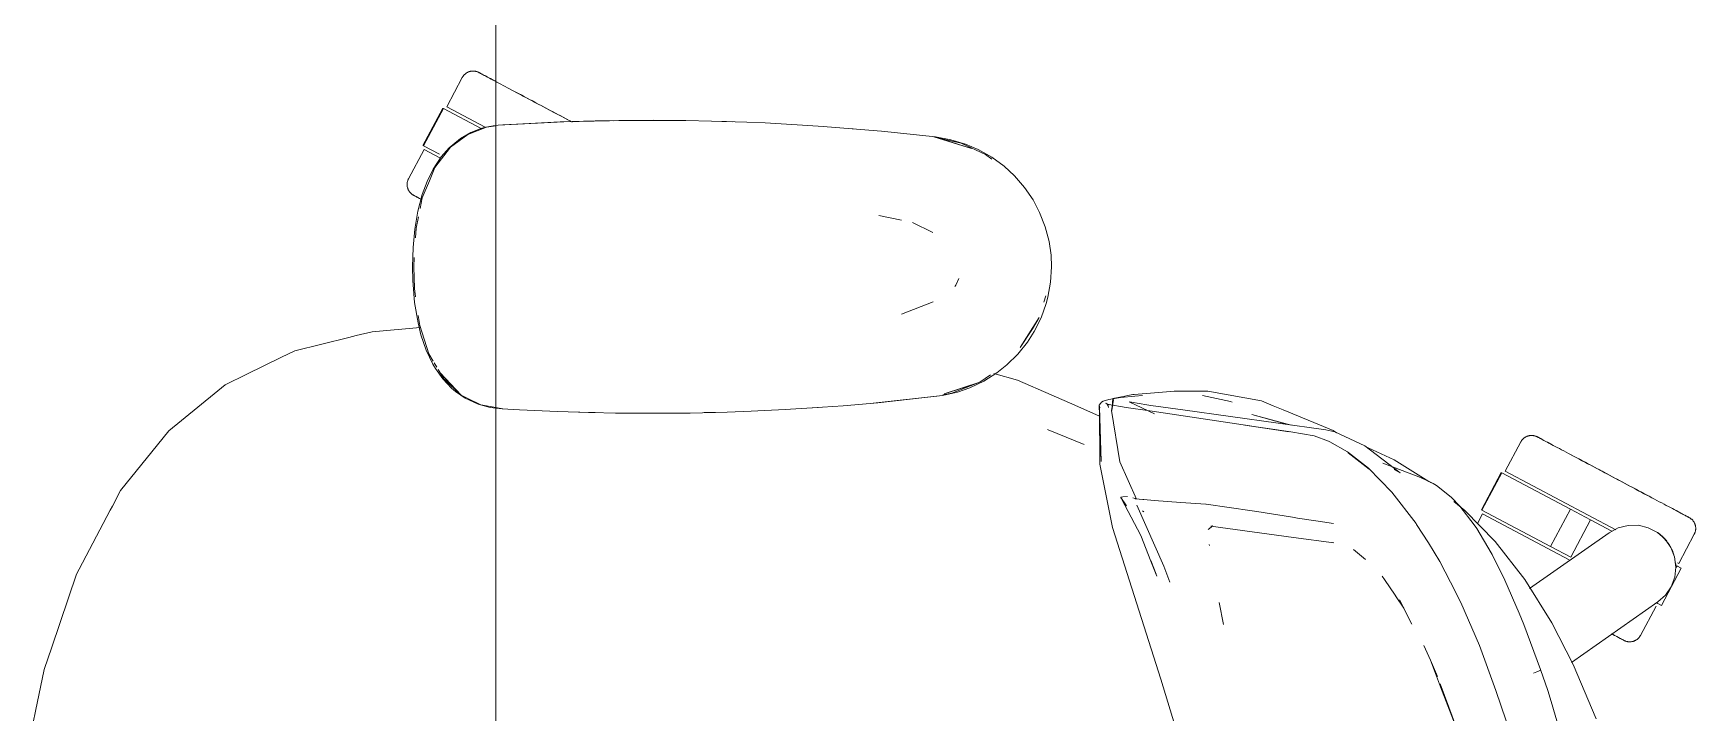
# Model space of a CAD drawing. Header units: millimetres. Extents: x 155927 to 326028, y -36033 to 97293.
# Drawn here: x 198672 to 199222, y 32285 to 32509 of the extents above; entities that cross this region are included whole.
import ezdxf

# ---------------------------------------------------------------- set-up
doc = ezdxf.new("R2010")
doc.units = ezdxf.units.MM
doc.header["$MEASUREMENT"] = 0
doc.layers.add('G-IMPT', color=8, linetype='CONTINUOUS', lineweight=9)
doc.layers.add('I-FURN', color=8, linetype='CONTINUOUS', lineweight=9)

msp = doc.modelspace()

# ---------------------------------------------------------------- linework, layer by layer
at = {"layer": 'G-IMPT'}
for p, q in [((198822.09, 32478.26), (198824.48, 32478.71)), ((198822.26, 32478.25), (198825.43, 32478.73)), ((198826.13, 32478.96), (198824.48, 32478.71)), ((198847.91, 32480.05), (198826.13, 32478.96)), ((198846.7, 32480.01), (198826.13, 32478.96)), ((198826.13, 32478.96), (198827.73, 32479.07)), ((198847.91, 32480.05), (198827.73, 32479.07)), ((198868.1, 32480.51), (198846.7, 32480.01)), ((198858.26, 32480.35), (198846.7, 32480.01)), ((198846.7, 32480.01), (198847.91, 32480.05)), ((198868.1, 32480.51), (198847.91, 32480.05)), ((198858.26, 32480.35), (198877.49, 32480.56)), ((198868.1, 32480.51), (198858.26, 32480.35)), ((198888.28, 32480.47), (198858.26, 32480.35)), ((198866.06, 32480.49), (198864.15, 32480.42)), ((198868.21, 32480.47), (198866.06, 32480.49)), ((198888.28, 32480.47), (198868.1, 32480.51)), ((198888.28, 32480.47), (198877.49, 32480.56)), ((198888.28, 32480.47), (198896.7, 32480.3)), ((198908.46, 32479.91), (198896.7, 32480.3)), ((198901.64, 32480.16), (198900.14, 32480.18)), ((198903.57, 32480.05), (198901.64, 32480.16)), ((198908.46, 32479.91), (198914.48, 32479.66)), ((198928.62, 32478.85), (198914.48, 32479.66)), ((198933.71, 32478.52), (198928.62, 32478.85)), ((198933.71, 32478.52), (198948.77, 32477.28)), ((198813.66, 32474.55), (198809.92, 32471.47)), ((198816.07, 32475.83), (198810.44, 32471.67)), ((198817.1, 32476.5), (198813.66, 32474.55)), ((198822.26, 32478.25), (198816.07, 32475.83)), ((198817.1, 32476.5), (198820.74, 32477.9)), ((198822.09, 32478.26), (198820.74, 32477.9)), ((198941.89, 32477.87), (198943.57, 32477.71)), ((198948.77, 32477.28), (198952.9, 32476.93)), ((198952.9, 32476.93), (198970.82, 32475.02)), ((198970.31, 32475.02), (198982.77, 32471.19)), ((198970.31, 32475.02), (198973.63, 32474.11)), ((198970.82, 32475.02), (198975.87, 32474.13)), ((198979.28, 32472.98), (198970.88, 32474.9)), ((198982.77, 32471.19), (198973.63, 32474.11)), ((198980.73, 32472.66), (198975.87, 32474.13)), ((198979.28, 32472.98), (198987.34, 32469.24)), ((198804.6, 32464.38), (198807.26, 32468.43)), ((198810.44, 32471.67), (198805.23, 32464.88)), ((198807.26, 32468.43), (198809.92, 32471.47)), ((198984.97, 32470.85), (198980.73, 32472.66)), ((198984.97, 32470.85), (198989.41, 32468.34)), ((198989.45, 32467.65), (198987.34, 32469.24)), ((198993.49, 32465.35), (198989.41, 32468.34)), ((198804.6, 32464.38), (198802.62, 32460.31)), ((198805.23, 32464.88), (198803.39, 32460.48)), ((198993.49, 32465.35), (198996.93, 32462.18)), ((199000.25, 32458.34), (198996.93, 32462.18)), ((198801.03, 32455.97), (198802.62, 32460.31)), ((198801.06, 32454.86), (198803.39, 32460.48)), ((199003.08, 32454.18), (199000.25, 32458.34)), ((198801.03, 32455.97), (198799.6, 32450.49)), ((198801.06, 32454.86), (198800.35, 32451.4)), ((199003.08, 32454.18), (199005.27, 32450.01)), ((198798.6, 32444.56), (198799.6, 32450.49)), ((198799.79, 32448.65), (198799.02, 32444.9)), ((198952.11, 32449.06), (198959.54, 32447.48)), ((198969.94, 32443.45), (198963.16, 32446.72)), ((199005.27, 32450.01), (199007.11, 32445.3)), ((198798.6, 32444.56), (198798.04, 32438.41)), ((198799.02, 32444.9), (198798.82, 32441.7)), ((199008.37, 32440.43), (199007.11, 32445.3)), ((199008.37, 32440.43), (199009.02, 32435.92)), ((198797.86, 32432.07), (198798.04, 32438.41)), ((198798.42, 32435.18), (198798.23, 32432.07)), ((199009.19, 32432.07), (199009.02, 32435.92)), ((198797.95, 32427.57), (198797.86, 32432.07)), ((198798.46, 32424.91), (198798.23, 32432.07)), ((199009.19, 32432.07), (199008.89, 32427.03)), ((198797.95, 32427.57), (198798.52, 32420.25)), ((198798.46, 32424.91), (198798.86, 32422.13)), ((198977.56, 32426.02), (198977.26, 32425.57)), ((198978.57, 32428.25), (198977.56, 32426.02)), ((199008.89, 32427.03), (199008.01, 32422.08)), ((198799.64, 32413.49), (198798.52, 32420.25)), ((198959.61, 32416.35), (198970.03, 32420.5)), ((199005.74, 32415.18), (199007.45, 32419.96)), ((199006.65, 32420.39), (199007.27, 32422.42)), ((199008.01, 32422.08), (199007.45, 32419.96)), ((198800.62, 32409.56), (198799.64, 32413.49)), ((198799.73, 32415.94), (198800.19, 32412.65)), ((198800.19, 32412.65), (198803.22, 32403.26)), ((199005.09, 32415.28), (198998.77, 32405.33)), ((199005.09, 32415.28), (199002.93, 32411.6)), ((199005.74, 32415.18), (199003.5, 32410.67)), ((198758.84, 32404.3), (198776.78, 32408.7)), ((198776.78, 32408.7), (198779.15, 32409.29)), ((198784.44, 32410.59), (198779.15, 32409.29)), ((198800.32, 32412.03), (198784.44, 32410.59)), ((198800.62, 32409.56), (198802.36, 32404.48)), ((198998.04, 32403.15), (199001.23, 32407.13)), ((199002.93, 32411.6), (198998.77, 32405.33)), ((199003.5, 32410.67), (199001.23, 32407.13)), ((198754.48, 32402.15), (198743.01, 32396.51)), ((198754.48, 32402.15), (198758.84, 32404.3)), ((198802.36, 32404.48), (198804.56, 32399.84)), ((198803.22, 32403.26), (198804.69, 32400.8)), ((198998.04, 32403.15), (198994.44, 32399.6)), ((198735.84, 32392.98), (198743.01, 32396.51)), ((198804.56, 32399.84), (198805.37, 32398.47)), ((198804.97, 32400.34), (198805.83, 32398.9)), ((198807.81, 32395.01), (198805.37, 32398.47)), ((198806.3, 32398.11), (198808.18, 32394.96)), ((198806.99, 32397.04), (198808.27, 32395.57)), ((198806.99, 32397.04), (198813.89, 32389.65)), ((198985.48, 32393.86), (198989.06, 32396.28)), ((198986.8, 32394.25), (198991.13, 32396.98)), ((198997.96, 32394.54), (198990.14, 32396.79)), ((198994.44, 32399.6), (198991.13, 32396.98)), ((198732.19, 32390.01), (198735.84, 32392.98)), ((198810.68, 32391.96), (198807.81, 32395.01)), ((198808.18, 32394.96), (198813.89, 32389.65)), ((198808.4, 32395.42), (198811.48, 32391.88)), ((198810.68, 32391.96), (198812, 32390.83)), ((198813.89, 32389.65), (198811.48, 32391.88)), ((198815.22, 32388.63), (198812, 32390.83)), ((198973.13, 32389.46), (198978.09, 32390.61)), ((198985.48, 32393.86), (198973.63, 32390.04)), ((198982.77, 32392.95), (198973.63, 32390.04)), ((198976.26, 32390.25), (198985.48, 32393.86)), ((198982.22, 32392.06), (198978.09, 32390.61)), ((198986.8, 32394.25), (198982.22, 32392.06)), ((198985.48, 32393.86), (198982.77, 32392.95)), ((198997.96, 32394.54), (199009.09, 32389.68)), ((199045.86, 32390.63), (199036.53, 32389.83)), ((199045.86, 32390.63), (199049.81, 32390.98)), ((199049.81, 32390.98), (199053.98, 32390.97)), ((199060.95, 32390.95), (199053.98, 32390.97)), ((199060.95, 32390.95), (199078.65, 32387.71)), ((198732.19, 32390.01), (198717.24, 32377.84)), ((198816.13, 32388.55), (198813.89, 32389.65)), ((198815.22, 32388.63), (198819.55, 32386.64)), ((198816.13, 32388.55), (198820.39, 32386.44)), ((198823.5, 32385.57), (198819.55, 32386.64)), ((198820.39, 32386.44), (198825.43, 32385.5)), ((198825.43, 32385.33), (198823.5, 32385.57)), ((198825.43, 32385.5), (198827.73, 32385.07)), ((198827.51, 32385.07), (198825.43, 32385.33)), ((198833.17, 32384.79), (198827.51, 32385.07)), ((198930.01, 32385.39), (198921.14, 32384.83)), ((198930.01, 32385.39), (198940.29, 32386.12)), ((198932.05, 32385.53), (198930.15, 32385.44)), ((198932.05, 32385.53), (198933.47, 32385.66)), ((198951.69, 32387.1), (198940.29, 32386.12)), ((198973.13, 32389.46), (198950.17, 32387)), ((198950.17, 32387), (198970.31, 32389.12)), ((198973.13, 32389.46), (198951.69, 32387.1)), ((198973.13, 32389.46), (198970.31, 32389.12)), ((198973.2, 32389.67), (198976.26, 32390.25)), ((199009.09, 32389.68), (199016.92, 32386.26)), ((199016.92, 32386.26), (199025.09, 32382.69)), ((199024.95, 32386.24), (199025.35, 32386.82)), ((199024.95, 32386.24), (199025.14, 32385.38)), ((199025.57, 32367.68), (199024.98, 32386.13)), ((199024.98, 32386.13), (199025.08, 32385.66)), ((199025.57, 32367.68), (199025.08, 32385.66)), ((199025.13, 32366.8), (199025.08, 32385.66)), ((199025.08, 32385.66), (199025.12, 32385.49)), ((199025.14, 32385.38), (199025.12, 32385.49)), ((199025.72, 32387.31), (199025.35, 32386.82)), ((199025.72, 32387.31), (199026.26, 32387.63)), ((199028.12, 32388.18), (199026.26, 32387.63)), ((199027.61, 32386.59), (199027.11, 32386.98)), ((199028.21, 32386.43), (199027.11, 32386.98)), ((199028.21, 32386.43), (199027.59, 32386.6)), ((199027.59, 32386.6), (199033.86, 32385.49)), ((199027.93, 32386.05), (199027.61, 32386.59)), ((199027.93, 32386.05), (199028.01, 32385.55)), ((199031.4, 32388.72), (199028.12, 32388.18)), ((199029.73, 32388.12), (199029.04, 32384.54)), ((199029.1, 32384.58), (199029.49, 32388.53)), ((199029.73, 32388.12), (199029.1, 32384.58)), ((199031.81, 32388.98), (199029.49, 32388.53)), ((199031.4, 32388.72), (199032.02, 32388.79)), ((199031.81, 32388.98), (199036.06, 32389.79)), ((199036.7, 32389.31), (199032.02, 32388.79)), ((199041.71, 32384.37), (199033.86, 32385.49)), ((199043.26, 32383.39), (199034.83, 32387.39)), ((199034.83, 32387.39), (199035.69, 32387.25)), ((199035.69, 32387.25), (199040.71, 32386.42)), ((199036.53, 32389.83), (199036.06, 32389.79)), ((199036.7, 32389.31), (199039.29, 32389.52)), ((199040.71, 32386.42), (199042.01, 32386.2)), ((199052.67, 32384.76), (199042.01, 32386.2)), ((199059.09, 32389.54), (199068.39, 32387.5)), ((199068.39, 32387.5), (199068.97, 32387.34)), ((199078.65, 32387.71), (199082.51, 32386.12)), ((199085.87, 32384.73), (199082.51, 32386.12)), ((198833.17, 32384.79), (198845.73, 32384.18)), ((198849.28, 32384.05), (198845.73, 32384.18)), ((198864.95, 32383.67), (198849.28, 32384.05)), ((198852.68, 32383.99), (198856, 32383.85)), ((198858.22, 32383.85), (198856, 32383.85)), ((198864.95, 32383.67), (198869.46, 32383.62)), ((198869.46, 32383.62), (198884.17, 32383.63)), ((198889.64, 32383.7), (198884.17, 32383.63)), ((198889.64, 32383.7), (198901.95, 32383.99)), ((198896.42, 32383.84), (198894.34, 32383.84)), ((198898.08, 32383.91), (198896.42, 32383.84)), ((198909.83, 32384.29), (198901.95, 32383.99)), ((198909.83, 32384.29), (198921.14, 32384.83)), ((199031.76, 32367.5), (199029.04, 32384.54)), ((199072.58, 32379.82), (199041.71, 32384.37)), ((199052.67, 32384.76), (199099.89, 32378.09)), ((199072.58, 32379.82), (199087.77, 32377.49)), ((199073.19, 32379.72), (199088.35, 32377.43)), ((199073.19, 32379.72), (199087.77, 32377.49)), ((199075.47, 32383.22), (199087.36, 32379.86)), ((199075.47, 32383.22), (199088.42, 32379.71)), ((199102.32, 32377.93), (199085.87, 32384.73)), ((198717.24, 32377.84), (198713.48, 32373.17)), ((199007.86, 32378.26), (199008.13, 32378.15)), ((199019.98, 32373.23), (199008.13, 32378.15)), ((199096.02, 32376.13), (199088.35, 32377.43)), ((199100.81, 32374.37), (199096.02, 32376.13)), ((199099.89, 32378.09), (199102.88, 32377.44)), ((199100.81, 32374.37), (199101.23, 32374.16)), ((199107.07, 32370.87), (199101.23, 32374.16)), ((199103.49, 32377.16), (199102.32, 32377.93)), ((199106.25, 32375.88), (199102.88, 32377.44)), ((199112.82, 32372.81), (199106.25, 32375.88)), ((198701.28, 32358.04), (198713.48, 32373.17)), ((199114.03, 32365.45), (199107.07, 32370.87)), ((199107.29, 32370.55), (199114.24, 32365.15)), ((199107.29, 32370.55), (199110.67, 32367.96)), ((199124.47, 32363.9), (199112.82, 32372.81)), ((199122.58, 32368.19), (199113.95, 32372.17)), ((199029.32, 32345.84), (199025.13, 32366.8)), ((199031.76, 32367.5), (199037.34, 32355.2)), ((199114.24, 32365.15), (199110.67, 32367.96)), ((199114.03, 32365.45), (199121.77, 32357.55)), ((199118.82, 32367.13), (199130.72, 32362.62)), ((199124.47, 32363.9), (199122.52, 32365.01)), ((199134.03, 32361.06), (199122.58, 32368.19)), ((198701.28, 32358.04), (198698.57, 32352.91)), ((199121.77, 32357.55), (199129.79, 32347.12)), ((199132.95, 32361.55), (199130.72, 32362.62)), ((199135.39, 32360.37), (199132.95, 32361.55)), ((199134.03, 32361.06), (199134.8, 32360.56)), ((199135.39, 32360.37), (199136.52, 32359.76)), ((199136.52, 32359.76), (199141.39, 32355.89)), ((198697.84, 32351.53), (198698.57, 32352.91)), ((199032.12, 32355.69), (199032.08, 32355.52)), ((199032.14, 32355.82), (199032.12, 32355.69)), ((199032.12, 32355.69), (199033.96, 32352.98)), ((199032.12, 32355.69), (199033.47, 32353.23)), ((199032.83, 32355.96), (199032.14, 32355.82)), ((199034.36, 32356.13), (199032.83, 32355.96)), ((199038.75, 32343.12), (199033.47, 32353.23)), ((199036.1, 32355.65), (199036.87, 32355.38)), ((199036.93, 32355.35), (199036.87, 32355.38)), ((199039.39, 32355.07), (199036.93, 32355.35)), ((199046.3, 32333.02), (199037.37, 32353.18)), ((199039.39, 32355.07), (199039.76, 32355.03)), ((199043.17, 32354.78), (199039.76, 32355.03)), ((199043.17, 32354.78), (199052.02, 32354.14)), ((199060.26, 32353.52), (199052.02, 32354.14)), ((199060.34, 32353.51), (199060.26, 32353.52)), ((199060.34, 32353.51), (199075.56, 32351.3)), ((199144.28, 32352.87), (199141.39, 32355.89)), ((199142.28, 32354.45), (199145.95, 32351.45)), ((199144.28, 32352.87), (199149, 32346.74)), ((198697.84, 32351.53), (198687.54, 32332.03)), ((199039.75, 32351.01), (199039.31, 32351.28)), ((199075.56, 32351.3), (199077.11, 32351.06)), ((199077.11, 32351.06), (199088.88, 32349.19)), ((199090.54, 32348.93), (199088.88, 32349.19)), ((199097.38, 32347.87), (199090.54, 32348.93)), ((199097.38, 32347.87), (199102.45, 32347.12)), ((199129.79, 32347.12), (199129.96, 32346.86)), ((199133.84, 32340.76), (199129.96, 32346.86)), ((199145.95, 32351.45), (199155.91, 32341.16)), ((199149, 32346.74), (199149.86, 32345.45)), ((199045.31, 32295.6), (199029.32, 32345.84)), ((199038.75, 32343.12), (199042, 32334.65)), ((199061, 32345.13), (199062.56, 32346.38)), ((199061.85, 32346.25), (199062.12, 32346.3)), ((199089.19, 32342.51), (199061.85, 32346.25)), ((199062.35, 32346.34), (199062.12, 32346.3)), ((199089.19, 32342.51), (199102.54, 32340.73)), ((199154.59, 32337.45), (199149.86, 32345.45)), ((199165.72, 32328.56), (199155.91, 32341.16)), ((199061.35, 32340.18), (199061.4, 32339.84)), ((199102.54, 32340.73), (199102.07, 32340.88)), ((199113.04, 32335.23), (199109.13, 32338.57)), ((199133.84, 32340.76), (199137.61, 32334.53)), ((199158.9, 32328.84), (199154.59, 32337.45)), ((199159.12, 32328.4), (199154.59, 32337.45)), ((199154.59, 32337.45), (199154.9, 32336.85)), ((199159.12, 32328.4), (199154.9, 32336.85)), ((198678.52, 32306.28), (198686.67, 32330.37)), ((198687.54, 32332.03), (198686.67, 32330.37)), ((199044.02, 32329.75), (199041.99, 32334.86)), ((199041.99, 32334.86), (199043.79, 32330.33)), ((199042, 32334.65), (199044.02, 32329.75)), ((199048.29, 32327.77), (199046.3, 32333.02)), ((199141.18, 32327.74), (199137.61, 32334.53)), ((199119.31, 32328.6), (199118.56, 32329.7)), ((199122.81, 32323.47), (199119.31, 32328.6)), ((199141.18, 32327.74), (199144.57, 32321.02)), ((199158.9, 32328.84), (199159.12, 32328.4)), ((199159.12, 32328.4), (199163.89, 32317.44)), ((199165.72, 32328.56), (199174.69, 32314.26)), ((199066.03, 32313.71), (199064.62, 32320.96)), ((199123.2, 32322.89), (199122.81, 32323.47)), ((199125.76, 32319.13), (199123.2, 32322.89)), ((199125.76, 32319.13), (199124.26, 32321.91)), ((199128.43, 32313.82), (199124.26, 32321.91)), ((199150.74, 32306.79), (199144.57, 32321.02)), ((199163.89, 32317.44), (199165.37, 32313.76)), ((199165.37, 32313.76), (199170.94, 32298.8)), ((199174.69, 32314.26), (199181.78, 32300.48)), ((198678.52, 32306.28), (198676, 32298.84)), ((199132.32, 32306.76), (199134.51, 32301.91)), ((199150.74, 32306.79), (199156.2, 32291.91)), ((198673.13, 32285.02), (198676, 32298.84)), ((199134.51, 32301.91), (199136.82, 32296.47)), ((199134.51, 32301.91), (199137.24, 32294.83)), ((199169.68, 32298.02), (199168.62, 32297.59)), ((199168.62, 32297.59), (199169.21, 32297.82)), ((199169.68, 32298.02), (199169.21, 32297.82)), ((199169.68, 32298.02), (199170.5, 32298.4)), ((199169.68, 32298.02), (199170.32, 32298.29)), ((199170.32, 32298.29), (199170.5, 32298.4)), ((199170.91, 32298.67), (199170.5, 32298.4)), ((199170.5, 32298.4), (199170.9, 32298.62)), ((199170.91, 32298.67), (199170.9, 32298.62)), ((199170.94, 32298.8), (199170.91, 32298.67)), ((199170.91, 32298.67), (199170.91, 32298.8)), ((199170.91, 32298.8), (199173.31, 32291.87)), ((199189.3, 32282.51), (199181.78, 32300.48)), ((199045.31, 32295.6), (199054.49, 32265.62)), ((199137.9, 32293.1), (199137.24, 32294.83)), ((199144.61, 32275.66), (199137.79, 32294.06)), ((199144.61, 32275.66), (199137.9, 32293.1)), ((199161.21, 32276.99), (199156.2, 32291.91)), ((199174.51, 32288.26), (199173.31, 32291.87)), ((199183.45, 32257.43), (199174.51, 32288.26)), ((198672.37, 32281.34), (198673.13, 32285.02))]:
    msp.add_line(p, q, dxfattribs=at)
at = {"layer": 'I-FURN'}
for p, q in [((198825.43, 31407.61), (198825.43, 32807.61)), ((198825.43, 32807.61), (198825.43, 31407.61)), ((198814.38, 32494.85), (198814.46, 32494.98)), ((198814.46, 32494.98), (198814.55, 32495.12)), ((198814.55, 32495.12), (198814.64, 32495.25)), ((198814.64, 32495.25), (198814.74, 32495.37)), ((198814.74, 32495.37), (198814.85, 32495.5)), ((198814.85, 32495.5), (198814.96, 32495.61)), ((198814.96, 32495.61), (198815.07, 32495.73)), ((198815.07, 32495.73), (198815.19, 32495.84)), ((198815.19, 32495.84), (198815.31, 32495.94)), ((198815.31, 32495.94), (198815.44, 32496.04)), ((198815.44, 32496.04), (198815.57, 32496.13)), ((198815.57, 32496.13), (198815.71, 32496.22)), ((198815.71, 32496.22), (198815.85, 32496.31)), ((198815.85, 32496.31), (198815.99, 32496.38)), ((198815.99, 32496.38), (198816.13, 32496.46)), ((198816.13, 32496.46), (198816.28, 32496.52)), ((198816.28, 32496.52), (198816.43, 32496.58)), ((198816.43, 32496.58), (198816.58, 32496.64)), ((198816.58, 32496.64), (198816.73, 32496.68)), ((198816.73, 32496.68), (198816.89, 32496.73)), ((198816.89, 32496.73), (198817.05, 32496.76)), ((198817.05, 32496.76), (198817.2, 32496.79)), ((198817.2, 32496.79), (198817.36, 32496.81)), ((198817.36, 32496.81), (198817.52, 32496.83)), ((198817.52, 32496.83), (198817.69, 32496.84)), ((198817.69, 32496.84), (198817.85, 32496.84)), ((198817.85, 32496.84), (198818.01, 32496.84)), ((198818.01, 32496.84), (198818.17, 32496.83)), ((198818.17, 32496.83), (198818.33, 32496.81)), ((198818.33, 32496.81), (198818.49, 32496.79)), ((198818.49, 32496.79), (198818.65, 32496.76)), ((198818.65, 32496.76), (198818.8, 32496.73)), ((198818.8, 32496.73), (198818.96, 32496.69)), ((198818.96, 32496.69), (198819.11, 32496.64)), ((198819.11, 32496.64), (198819.27, 32496.59)), ((198819.27, 32496.59), (198819.42, 32496.53)), ((198819.42, 32496.53), (198819.56, 32496.46)), ((198819.56, 32496.46), (198819.71, 32496.39)), ((198819.71, 32496.39), (198819.75, 32496.37)), ((198819.75, 32496.37), (198819.77, 32496.36)), ((198819.79, 32496.35), (198819.75, 32496.37)), ((198819.75, 32496.37), (198819.75, 32496.37)), ((198819.77, 32496.36), (198819.83, 32496.33)), ((198819.88, 32496.3), (198819.79, 32496.35)), ((198819.83, 32496.33), (198819.93, 32496.27)), ((198820, 32496.24), (198819.88, 32496.3)), ((198819.93, 32496.27), (198820.07, 32496.2)), ((198820.16, 32496.15), (198820, 32496.24)), ((198820.07, 32496.2), (198820.25, 32496.1)), ((198820.36, 32496.04), (198820.16, 32496.15)), ((198820.25, 32496.1), (198820.47, 32495.99)), ((198820.6, 32495.92), (198820.36, 32496.04)), ((198820.47, 32495.99), (198820.73, 32495.85)), ((198820.88, 32495.77), (198820.6, 32495.92)), ((198820.73, 32495.85), (198821.02, 32495.69)), ((198821.2, 32495.6), (198820.88, 32495.77)), ((198821.02, 32495.69), (198821.36, 32495.51)), ((198821.56, 32495.41), (198821.2, 32495.6)), ((198821.36, 32495.51), (198821.73, 32495.32)), ((198821.95, 32495.2), (198821.56, 32495.41)), ((198821.73, 32495.32), (198822.14, 32495.1)), ((198822.38, 32494.97), (198821.95, 32495.2)), ((198822.14, 32495.1), (198822.59, 32494.86)), ((198822.84, 32494.72), (198822.38, 32494.97)), ((198814.3, 32494.7), (198809.15, 32485.02)), ((198814.3, 32494.7), (198814.38, 32494.85)), ((198822.59, 32494.86), (198823.07, 32494.6)), ((198823.34, 32494.46), (198822.84, 32494.72)), ((198823.07, 32494.6), (198823.59, 32494.33)), ((198823.88, 32494.17), (198823.34, 32494.46)), ((198823.59, 32494.33), (198824.14, 32494.04)), ((198824.45, 32493.87), (198823.88, 32494.17)), ((198824.14, 32494.04), (198824.72, 32493.73)), ((198825.05, 32493.55), (198824.45, 32493.87)), ((198825.68, 32493.21), (198825.05, 32493.55)), ((198826.35, 32492.86), (198825.68, 32493.21)), ((198827.04, 32492.49), (198826.35, 32492.86)), ((198827.76, 32492.11), (198827.04, 32492.49)), ((198828.51, 32491.71), (198827.76, 32492.11)), ((198829.29, 32491.3), (198828.51, 32491.71)), ((198830.09, 32490.87), (198829.29, 32491.3)), ((198830.92, 32490.43), (198830.09, 32490.87)), ((198830.47, 32490.67), (198831.3, 32490.23)), ((198831.76, 32489.98), (198830.92, 32490.43)), ((198831.3, 32490.23), (198832.16, 32489.77)), ((198832.63, 32489.52), (198831.76, 32489.98)), ((198832.16, 32489.77), (198833.04, 32489.3)), ((198833.52, 32489.05), (198832.63, 32489.52)), ((198807.85, 32484.57), (198801.28, 32472.21)), ((198801.45, 32472.12), (198808.02, 32484.48)), ((198808.02, 32484.48), (198820.53, 32477.83)), ((198821.81, 32478.28), (198809.15, 32485.02)), ((198833.04, 32489.3), (198833.93, 32488.83)), ((198834.42, 32488.57), (198833.52, 32489.05)), ((198833.93, 32488.83), (198834.85, 32488.34)), ((198835.35, 32488.08), (198834.42, 32488.57)), ((198834.85, 32488.34), (198835.78, 32487.85)), ((198836.28, 32487.58), (198835.35, 32488.08)), ((198835.78, 32487.85), (198836.72, 32487.35)), ((198837.24, 32487.07), (198836.28, 32487.58)), ((198836.72, 32487.35), (198837.68, 32486.84)), ((198838.2, 32486.56), (198837.24, 32487.07)), ((198837.68, 32486.84), (198838.65, 32486.32)), ((198839.17, 32486.04), (198838.2, 32486.56)), ((198838.65, 32486.32), (198839.62, 32485.8)), ((198840.16, 32485.52), (198839.17, 32486.04)), ((198839.62, 32485.8), (198840.61, 32485.28)), ((198841.15, 32484.99), (198840.16, 32485.52)), ((198840.61, 32485.28), (198841.61, 32484.75)), ((198842.14, 32484.46), (198841.15, 32484.99)), ((198841.61, 32484.75), (198842.61, 32484.22)), ((198843.15, 32483.93), (198842.14, 32484.46)), ((198842.61, 32484.22), (198843.61, 32483.68)), ((198844.15, 32483.4), (198843.15, 32483.93)), ((198843.61, 32483.68), (198844.61, 32483.15)), ((198845.16, 32482.86), (198844.15, 32483.4)), ((198844.61, 32483.15), (198845.62, 32482.62)), ((198846.16, 32482.33), (198845.16, 32482.86)), ((198845.62, 32482.62), (198846.62, 32482.08)), ((198847.16, 32481.79), (198846.16, 32482.33)), ((198846.62, 32482.08), (198847.62, 32481.55)), ((198848.16, 32481.26), (198847.16, 32481.79)), ((198847.62, 32481.55), (198848.62, 32481.02)), ((198849.16, 32480.73), (198848.16, 32481.26)), ((198848.62, 32481.02), (198849.61, 32480.49)), ((198850.14, 32480.21), (198849.16, 32480.73)), ((198849.61, 32480.49), (198850.6, 32479.97)), ((198801.64, 32470.89), (198796.49, 32461.21)), ((198806.74, 32469.31), (198801.45, 32472.12)), ((198806.83, 32468.13), (198801.64, 32470.89)), ((198796.01, 32459.31), (198796.02, 32459.47)), ((198796.02, 32459.14), (198796.01, 32459.31)), ((198796.02, 32459.47), (198796.03, 32459.63)), ((198796.03, 32458.98), (198796.02, 32459.14)), ((198796.03, 32459.63), (198796.04, 32459.79)), ((198796.04, 32458.82), (198796.03, 32458.98)), ((198796.04, 32459.79), (198796.06, 32459.95)), ((198796.07, 32458.66), (198796.04, 32458.82)), ((198796.06, 32459.95), (198796.09, 32460.11)), ((198796.1, 32458.5), (198796.07, 32458.66)), ((198796.09, 32460.11), (198796.13, 32460.26)), ((198796.13, 32458.35), (198796.1, 32458.5)), ((198796.13, 32460.26), (198796.17, 32460.42)), ((198796.17, 32458.19), (198796.13, 32458.35)), ((198796.17, 32460.42), (198796.22, 32460.57)), ((198796.22, 32458.04), (198796.17, 32458.19)), ((198796.22, 32460.57), (198796.27, 32460.73)), ((198796.27, 32457.89), (198796.22, 32458.04)), ((198796.27, 32460.73), (198796.33, 32460.88)), ((198796.33, 32457.74), (198796.27, 32457.89)), ((198796.33, 32460.88), (198796.39, 32461.02)), ((198796.4, 32457.59), (198796.33, 32457.74)), ((198796.39, 32461.02), (198796.46, 32461.17)), ((198796.47, 32457.45), (198796.4, 32457.59)), ((198796.46, 32461.17), (198796.49, 32461.21)), ((198796.55, 32457.3), (198796.47, 32457.45)), ((198796.63, 32457.17), (198796.55, 32457.3)), ((198796.72, 32457.03), (198796.63, 32457.17)), ((198796.82, 32456.9), (198796.72, 32457.03)), ((198796.92, 32456.77), (198796.82, 32456.9)), ((198797.02, 32456.65), (198796.92, 32456.77)), ((198797.13, 32456.53), (198797.02, 32456.65)), ((198797.24, 32456.42), (198797.13, 32456.53)), ((198797.36, 32456.31), (198797.24, 32456.42)), ((198797.48, 32456.2), (198797.36, 32456.31)), ((198797.61, 32456.1), (198797.48, 32456.2)), ((198797.74, 32456.01), (198797.61, 32456.1)), ((198797.87, 32455.92), (198797.74, 32456.01)), ((198798.01, 32455.83), (198797.87, 32455.92)), ((198798.15, 32455.76), (198798.01, 32455.83)), ((198798.16, 32455.75), (198798.15, 32455.76)), ((198798.15, 32455.76), (198798.17, 32455.74)), ((198798.2, 32455.73), (198798.16, 32455.75)), ((198798.17, 32455.74), (198798.23, 32455.71)), ((198798.28, 32455.69), (198798.2, 32455.73)), ((198798.23, 32455.71), (198798.33, 32455.66)), ((198798.4, 32455.62), (198798.28, 32455.69)), ((198798.33, 32455.66), (198798.47, 32455.58)), ((198798.56, 32455.54), (198798.4, 32455.62)), ((198798.47, 32455.58), (198798.65, 32455.49)), ((198798.77, 32455.43), (198798.56, 32455.54)), ((198798.65, 32455.49), (198798.87, 32455.37)), ((198799.01, 32455.3), (198798.77, 32455.43)), ((198798.87, 32455.37), (198799.13, 32455.23)), ((198799.29, 32455.15), (198799.01, 32455.3)), ((198799.13, 32455.23), (198799.43, 32455.08)), ((198799.6, 32454.98), (198799.29, 32455.15)), ((198799.43, 32455.08), (198799.76, 32454.9)), ((198799.96, 32454.79), (198799.6, 32454.98)), ((198799.76, 32454.9), (198800.14, 32454.7)), ((198800.35, 32454.59), (198799.96, 32454.79)), ((198800.14, 32454.7), (198800.55, 32454.48)), ((198800.78, 32454.36), (198800.35, 32454.59)), ((199164.43, 32374.15), (199159.28, 32364.46)), ((199164.43, 32374.15), (199164.51, 32374.29)), ((199164.51, 32374.29), (199164.59, 32374.42)), ((199164.59, 32374.42), (199164.68, 32374.56)), ((199164.68, 32374.56), (199164.77, 32374.69)), ((199164.77, 32374.69), (199164.87, 32374.81)), ((199164.87, 32374.81), (199164.98, 32374.94)), ((199164.98, 32374.94), (199165.09, 32375.05)), ((199165.09, 32375.05), (199165.2, 32375.17)), ((199165.2, 32375.17), (199165.32, 32375.28)), ((199165.32, 32375.28), (199165.44, 32375.38)), ((199165.44, 32375.38), (199165.57, 32375.48)), ((199165.57, 32375.48), (199165.7, 32375.57)), ((199165.7, 32375.57), (199165.84, 32375.66)), ((199165.84, 32375.66), (199165.98, 32375.75)), ((199165.98, 32375.75), (199166.12, 32375.82)), ((199166.12, 32375.82), (199166.26, 32375.9)), ((199166.26, 32375.9), (199166.41, 32375.96)), ((199166.41, 32375.96), (199166.56, 32376.02)), ((199166.56, 32376.02), (199166.71, 32376.08)), ((199166.71, 32376.08), (199166.86, 32376.12)), ((199166.86, 32376.12), (199167.02, 32376.17)), ((199167.02, 32376.17), (199167.18, 32376.2)), ((199167.18, 32376.2), (199167.33, 32376.23)), ((199167.33, 32376.23), (199167.49, 32376.25)), ((199167.49, 32376.25), (199167.65, 32376.27)), ((199167.65, 32376.27), (199167.82, 32376.28)), ((199167.82, 32376.28), (199167.98, 32376.28)), ((199167.98, 32376.28), (199168.14, 32376.28)), ((199168.14, 32376.28), (199168.3, 32376.27)), ((199168.3, 32376.27), (199168.46, 32376.26)), ((199168.46, 32376.26), (199168.62, 32376.23)), ((199168.62, 32376.23), (199168.78, 32376.2)), ((199168.78, 32376.2), (199168.93, 32376.17)), ((199168.93, 32376.17), (199169.09, 32376.13)), ((199169.09, 32376.13), (199169.24, 32376.08)), ((199169.24, 32376.08), (199169.4, 32376.03)), ((199169.4, 32376.03), (199169.55, 32375.97)), ((199169.55, 32375.97), (199169.69, 32375.9)), ((199169.69, 32375.9), (199169.84, 32375.83)), ((199169.84, 32375.83), (199169.88, 32375.81)), ((199169.88, 32375.81), (199169.9, 32375.8)), ((199169.92, 32375.79), (199169.88, 32375.81)), ((199169.88, 32375.81), (199169.88, 32375.81)), ((199169.9, 32375.8), (199169.96, 32375.77)), ((199170.01, 32375.74), (199169.92, 32375.79)), ((199169.96, 32375.77), (199170.06, 32375.72)), ((199170.13, 32375.68), (199170.01, 32375.74)), ((199170.06, 32375.72), (199170.2, 32375.64)), ((199170.29, 32375.59), (199170.13, 32375.68)), ((199170.2, 32375.64), (199170.38, 32375.55)), ((199170.49, 32375.48), (199170.29, 32375.59)), ((199170.38, 32375.55), (199170.6, 32375.43)), ((199170.73, 32375.36), (199170.49, 32375.48)), ((199170.6, 32375.43), (199170.86, 32375.29)), ((199171.01, 32375.21), (199170.73, 32375.36)), ((199170.86, 32375.29), (199171.15, 32375.13)), ((199171.33, 32375.04), (199171.01, 32375.21)), ((199171.15, 32375.13), (199171.49, 32374.95)), ((199171.69, 32374.85), (199171.33, 32375.04)), ((199171.49, 32374.95), (199171.86, 32374.76)), ((199172.08, 32374.64), (199171.69, 32374.85)), ((199171.86, 32374.76), (199172.27, 32374.54)), ((199172.51, 32374.41), (199172.08, 32374.64)), ((199172.27, 32374.54), (199172.72, 32374.3)), ((199172.97, 32374.17), (199172.51, 32374.41)), ((199172.72, 32374.3), (199173.2, 32374.04)), ((199173.47, 32373.9), (199172.97, 32374.17)), ((199173.2, 32374.04), (199173.72, 32373.77)), ((199174.01, 32373.61), (199173.47, 32373.9)), ((199173.72, 32373.77), (199174.27, 32373.48)), ((199174.58, 32373.31), (199174.01, 32373.61)), ((199174.27, 32373.48), (199174.85, 32373.17)), ((199175.18, 32372.99), (199174.58, 32373.31)), ((199175.81, 32372.65), (199175.18, 32372.99)), ((199176.48, 32372.3), (199175.81, 32372.65)), ((199177.17, 32371.93), (199176.48, 32372.3)), ((199177.89, 32371.55), (199177.17, 32371.93)), ((199178.64, 32371.15), (199177.89, 32371.55)), ((199179.42, 32370.74), (199178.64, 32371.15)), ((199180.22, 32370.31), (199179.42, 32370.74)), ((199181.05, 32369.87), (199180.22, 32370.31)), ((199180.6, 32370.11), (199181.43, 32369.67)), ((199181.89, 32369.42), (199181.05, 32369.87)), ((199181.43, 32369.67), (199182.29, 32369.21)), ((199182.76, 32368.96), (199181.89, 32369.42)), ((199182.29, 32369.21), (199183.17, 32368.75)), ((199183.65, 32368.49), (199182.76, 32368.96)), ((199183.17, 32368.75), (199184.06, 32368.27)), ((199184.55, 32368.01), (199183.65, 32368.49)), ((199157.98, 32364.02), (199151.41, 32351.65)), ((199151.58, 32351.56), (199158.15, 32363.92)), ((199158.15, 32363.92), (199180.86, 32351.85)), ((199195.88, 32345), (199159.28, 32364.46)), ((199184.06, 32368.27), (199184.98, 32367.78)), ((199185.48, 32367.52), (199184.55, 32368.01)), ((199184.98, 32367.78), (199185.91, 32367.29)), ((199186.41, 32367.02), (199185.48, 32367.52)), ((199185.91, 32367.29), (199186.85, 32366.79)), ((199187.37, 32366.51), (199186.41, 32367.02)), ((199186.85, 32366.79), (199187.81, 32366.28)), ((199188.33, 32366), (199187.37, 32366.51)), ((199187.81, 32366.28), (199188.78, 32365.76)), ((199189.3, 32365.48), (199188.33, 32366)), ((199188.78, 32365.76), (199189.75, 32365.24)), ((199190.29, 32364.96), (199189.3, 32365.48)), ((199189.75, 32365.24), (199190.74, 32364.72)), ((199191.28, 32364.43), (199190.29, 32364.96)), ((199190.74, 32364.72), (199191.74, 32364.19)), ((199192.27, 32363.9), (199191.28, 32364.43)), ((199191.74, 32364.19), (199192.74, 32363.66)), ((199193.28, 32363.37), (199192.27, 32363.9)), ((199192.74, 32363.66), (199193.74, 32363.12)), ((199194.28, 32362.84), (199193.28, 32363.37)), ((199193.74, 32363.12), (199194.74, 32362.59)), ((199195.29, 32362.3), (199194.28, 32362.84)), ((199194.74, 32362.59), (199195.75, 32362.06)), ((199196.29, 32361.77), (199195.29, 32362.3)), ((199195.75, 32362.06), (199196.75, 32361.52)), ((199197.29, 32361.23), (199196.29, 32361.77)), ((199196.75, 32361.52), (199197.75, 32360.99)), ((199198.29, 32360.7), (199197.29, 32361.23)), ((199197.75, 32360.99), (199198.75, 32360.46)), ((199199.29, 32360.17), (199198.29, 32360.7)), ((199198.75, 32360.46), (199199.74, 32359.93)), ((199200.27, 32359.65), (199199.29, 32360.17)), ((199199.74, 32359.93), (199200.73, 32359.41)), ((199201.25, 32359.13), (199200.27, 32359.65)), ((199200.73, 32359.41), (199201.7, 32358.89)), ((199202.22, 32358.61), (199201.25, 32359.13)), ((199201.7, 32358.89), (199202.66, 32358.38)), ((199203.18, 32358.1), (199202.22, 32358.61)), ((199202.66, 32358.38), (199203.62, 32357.87)), ((199204.12, 32357.6), (199203.18, 32358.1)), ((199203.62, 32357.87), (199204.55, 32357.37)), ((199205.05, 32357.11), (199204.12, 32357.6)), ((199204.55, 32357.37), (199205.48, 32356.88)), ((199205.97, 32356.62), (199205.05, 32357.11)), ((199205.48, 32356.88), (199206.38, 32356.4)), ((199206.86, 32356.15), (199205.97, 32356.62)), ((199207.74, 32355.68), (199206.86, 32356.15)), ((199208.6, 32355.22), (199207.74, 32355.68)), ((199209.43, 32354.78), (199208.6, 32355.22)), ((199210.24, 32354.35), (199209.43, 32354.78)), ((199211.03, 32353.93), (199210.24, 32354.35)), ((199211.79, 32353.52), (199211.03, 32353.93)), ((199212.53, 32353.13), (199211.79, 32353.52)), ((199213.23, 32352.76), (199212.53, 32353.13)), ((199213.91, 32352.4), (199213.23, 32352.76)), ((199214.56, 32352.05), (199213.91, 32352.4)), ((199215.18, 32351.73), (199214.56, 32352.05)), ((199151.77, 32350.33), (199150.09, 32347.18)), ((199174.29, 32339.49), (199151.58, 32351.56)), ((199180.46, 32335.07), (199151.77, 32350.33)), ((199174.29, 32339.49), (199180.86, 32351.85)), ((199180.86, 32351.85), (199187.5, 32348.32)), ((199180.93, 32335.96), (199187.5, 32348.32)), ((199187.5, 32348.32), (199194.56, 32344.57)), ((199196.67, 32345.69), (199199.94, 32346.52)), ((199199.94, 32346.52), (199203.32, 32346.54)), ((199203.32, 32346.54), (199206.6, 32345.76)), ((199215.76, 32351.41), (199215.18, 32351.73)), ((199215.45, 32351.58), (199216.02, 32351.28)), ((199216.31, 32351.12), (199215.76, 32351.41)), ((199216.02, 32351.28), (199216.55, 32350.99)), ((199216.83, 32350.85), (199216.31, 32351.12)), ((199216.55, 32350.99), (199217.06, 32350.73)), ((199217.31, 32350.59), (199216.83, 32350.85)), ((199217.06, 32350.73), (199217.52, 32350.48)), ((199217.76, 32350.35), (199217.31, 32350.59)), ((199217.52, 32350.48), (199217.95, 32350.25)), ((199218.17, 32350.14), (199217.76, 32350.35)), ((199217.95, 32350.25), (199218.34, 32350.04)), ((199218.54, 32349.94), (199218.17, 32350.14)), ((199218.34, 32350.04), (199218.7, 32349.85)), ((199218.88, 32349.76), (199218.54, 32349.94)), ((199218.7, 32349.85), (199219.02, 32349.68)), ((199219.17, 32349.6), (199218.88, 32349.76)), ((199219.02, 32349.68), (199219.3, 32349.53)), ((199219.43, 32349.46), (199219.17, 32349.6)), ((199219.3, 32349.53), (199219.54, 32349.41)), ((199219.65, 32349.35), (199219.43, 32349.46)), ((199219.54, 32349.41), (199219.74, 32349.3)), ((199219.83, 32349.25), (199219.65, 32349.35)), ((199219.74, 32349.3), (199219.9, 32349.21)), ((199219.97, 32349.18), (199219.83, 32349.25)), ((199219.9, 32349.21), (199220.02, 32349.15)), ((199220.07, 32349.12), (199219.97, 32349.18)), ((199220.02, 32349.15), (199220.1, 32349.11)), ((199220.13, 32349.09), (199220.07, 32349.12)), ((199220.1, 32349.11), (199220.15, 32349.08)), ((199220.15, 32349.08), (199220.13, 32349.09)), ((199220.15, 32349.08), (199220.29, 32349)), ((199220.15, 32349.08), (199220.15, 32349.08)), ((199220.29, 32349), (199220.43, 32348.92)), ((199220.43, 32348.92), (199220.56, 32348.83)), ((199220.56, 32348.83), (199220.69, 32348.73)), ((199220.69, 32348.73), (199220.82, 32348.63)), ((199220.82, 32348.63), (199220.94, 32348.53)), ((199220.94, 32348.53), (199221.06, 32348.42)), ((199221.06, 32348.42), (199221.18, 32348.3)), ((199221.18, 32348.3), (199221.28, 32348.19)), ((199221.28, 32348.19), (199221.39, 32348.06)), ((199221.39, 32348.06), (199221.49, 32347.94)), ((199221.49, 32347.94), (199221.58, 32347.8)), ((199221.58, 32347.8), (199221.67, 32347.67)), ((199221.67, 32347.67), (199221.75, 32347.53)), ((199221.75, 32347.53), (199221.83, 32347.39)), ((199221.83, 32347.39), (199221.9, 32347.25)), ((199221.9, 32347.25), (199221.97, 32347.1)), ((199221.97, 32347.1), (199222.03, 32346.95)), ((199222.03, 32346.95), (199222.08, 32346.8)), ((199222.08, 32346.8), (199222.13, 32346.64)), ((199222.13, 32346.64), (199222.17, 32346.49)), ((199222.17, 32346.49), (199222.21, 32346.33)), ((199167.27, 32325.6), (199193.7, 32344.1)), ((199193.7, 32344.1), (199196.67, 32345.69)), ((199206.6, 32345.76), (199209.59, 32344.21)), ((199209.59, 32344.21), (199212.13, 32341.99)), ((199211.3, 32342.85), (199209.88, 32344.01)), ((199213.59, 32340.07), (199211.3, 32342.85)), ((199212.13, 32341.99), (199214.07, 32339.23)), ((199216.67, 32333.94), (199221.82, 32343.63)), ((199221.84, 32343.67), (199221.82, 32343.63)), ((199221.91, 32343.81), (199221.84, 32343.67)), ((199221.98, 32343.96), (199221.91, 32343.81)), ((199222.03, 32344.11), (199221.98, 32343.96)), ((199222.09, 32344.26), (199222.03, 32344.11)), ((199222.14, 32344.42), (199222.09, 32344.26)), ((199222.18, 32344.57), (199222.14, 32344.42)), ((199222.21, 32344.73), (199222.18, 32344.57)), ((199222.21, 32346.33), (199222.24, 32346.17)), ((199222.24, 32344.89), (199222.21, 32344.73)), ((199222.24, 32346.17), (199222.26, 32346.01)), ((199222.26, 32345.05), (199222.24, 32344.89)), ((199222.26, 32346.01), (199222.28, 32345.85)), ((199222.28, 32345.21), (199222.26, 32345.05)), ((199222.28, 32345.85), (199222.29, 32345.69)), ((199222.29, 32345.37), (199222.28, 32345.21)), ((199222.29, 32345.69), (199222.29, 32345.53)), ((199222.29, 32345.53), (199222.29, 32345.37)), ((199180.93, 32335.96), (199174.29, 32339.49)), ((199214.07, 32339.23), (199215.29, 32336.08)), ((199215.29, 32336.08), (199215.71, 32332.74)), ((199210.91, 32320.02), (199217.48, 32332.38)), ((199215.71, 32332.74), (199215.33, 32329.38)), ((199216.08, 32333.12), (199215.81, 32332.6)), ((199215.92, 32332.6), (199216.17, 32333.08)), ((199216.17, 32333.08), (199216.08, 32333.12)), ((199216.08, 32333.12), (199217.48, 32332.38)), ((199216.67, 32333.94), (199216.29, 32334.14)), ((199214.16, 32326.22), (199212.26, 32323.43)), ((199215.33, 32329.38), (199214.16, 32326.22)), ((199209.75, 32321.18), (199181.16, 32301.16)), ((199204.01, 32310.13), (199209.16, 32319.82)), ((199210.91, 32320.02), (199209.51, 32320.76)), ((199209.51, 32320.76), (199209.6, 32320.71)), ((199212.26, 32323.43), (199209.75, 32321.18)), ((199194.42, 32310.66), (199194.96, 32310.38)), ((199195.23, 32310.23), (199194.72, 32310.51)), ((199194.96, 32310.38), (199195.46, 32310.11)), ((199195.72, 32309.98), (199195.23, 32310.23)), ((199195.46, 32310.11), (199195.93, 32309.86)), ((199196.16, 32309.74), (199195.72, 32309.98)), ((199195.93, 32309.86), (199196.36, 32309.63)), ((199196.57, 32309.52), (199196.16, 32309.74)), ((199196.36, 32309.63), (199196.75, 32309.43)), ((199196.94, 32309.32), (199196.57, 32309.52)), ((199196.75, 32309.43), (199197.1, 32309.24)), ((199197.28, 32309.14), (199196.94, 32309.32)), ((199197.1, 32309.24), (199197.42, 32309.07)), ((199197.58, 32308.99), (199197.28, 32309.14)), ((199197.42, 32309.07), (199197.7, 32308.92)), ((199197.84, 32308.85), (199197.58, 32308.99)), ((199197.7, 32308.92), (199197.94, 32308.79)), ((199198.06, 32308.73), (199197.84, 32308.85)), ((199197.94, 32308.79), (199198.14, 32308.68)), ((199198.24, 32308.64), (199198.06, 32308.73)), ((199198.14, 32308.68), (199198.3, 32308.6)), ((199198.38, 32308.56), (199198.24, 32308.64)), ((199198.3, 32308.6), (199198.43, 32308.53)), ((199198.48, 32308.51), (199198.38, 32308.56)), ((199198.43, 32308.53), (199198.51, 32308.49)), ((199198.54, 32308.48), (199198.48, 32308.51)), ((199198.51, 32308.49), (199198.55, 32308.47)), ((199198.56, 32308.46), (199198.54, 32308.48)), ((199198.55, 32308.47), (199198.56, 32308.46)), ((199198.59, 32308.44), (199198.56, 32308.46)), ((199198.74, 32308.37), (199198.59, 32308.44)), ((199198.89, 32308.31), (199198.74, 32308.37)), ((199199.04, 32308.25), (199198.89, 32308.31)), ((199199.19, 32308.19), (199199.04, 32308.25)), ((199199.34, 32308.15), (199199.19, 32308.19)), ((199199.5, 32308.11), (199199.34, 32308.15)), ((199199.66, 32308.07), (199199.5, 32308.11)), ((199199.81, 32308.04), (199199.66, 32308.07)), ((199199.97, 32308.02), (199199.81, 32308.04)), ((199200.13, 32308.01), (199199.97, 32308.02)), ((199200.3, 32308), (199200.13, 32308.01)), ((199200.46, 32307.99), (199200.3, 32308)), ((199200.62, 32308), (199200.46, 32307.99)), ((199200.78, 32308.01), (199200.62, 32308)), ((199200.94, 32308.02), (199200.78, 32308.01)), ((199201.1, 32308.05), (199200.94, 32308.02)), ((199201.26, 32308.07), (199201.1, 32308.05)), ((199201.41, 32308.11), (199201.26, 32308.07)), ((199201.57, 32308.15), (199201.41, 32308.11)), ((199201.72, 32308.2), (199201.57, 32308.15)), ((199201.88, 32308.25), (199201.72, 32308.2)), ((199202.03, 32308.31), (199201.88, 32308.25)), ((199202.17, 32308.38), (199202.03, 32308.31)), ((199202.32, 32308.45), (199202.17, 32308.38)), ((199202.46, 32308.53), (199202.32, 32308.45)), ((199202.6, 32308.61), (199202.46, 32308.53)), ((199202.73, 32308.7), (199202.6, 32308.61)), ((199202.86, 32308.8), (199202.73, 32308.7)), ((199202.99, 32308.89), (199202.86, 32308.8)), ((199203.11, 32309), (199202.99, 32308.89)), ((199203.23, 32309.11), (199203.11, 32309)), ((199203.35, 32309.22), (199203.23, 32309.11)), ((199203.45, 32309.34), (199203.35, 32309.22)), ((199203.56, 32309.46), (199203.45, 32309.34)), ((199203.66, 32309.59), (199203.56, 32309.46)), ((199203.75, 32309.72), (199203.66, 32309.59)), ((199203.84, 32309.85), (199203.75, 32309.72)), ((199203.93, 32309.99), (199203.84, 32309.85)), ((199204.01, 32310.13), (199203.93, 32309.99))]:
    msp.add_line(p, q, dxfattribs=at)
msp.add_open_spline([(199211.65, 32342.51), (199212.05, 32342.11), (199212.41, 32341.7), (199212.75, 32341.27)], degree=3, dxfattribs=at)
for points, knots in [([(199214.35, 32338.67), (199214.43, 32338.52), (199214.72, 32337.88), (199214.94, 32337.25), (199215.09, 32336.78)], [-0.5319761, -0.5319761, -0.5319761, -0.5319761, -0.5, -0.4, -0.4, -0.4, -0.4]), ([(199215.61, 32334.18), (199215.65, 32333.8), (199215.69, 32333.21), (199215.69, 32332.75), (199215.69, 32332.56)], [-0.2, -0.2, -0.2, -0.2, -0.1, -0.0259665, -0.0259665, -0.0259665, -0.0259665])]:
    msp.add_open_spline(points, degree=3, knots=knots, dxfattribs=at)

doc.saveas('drawing.dxf')
